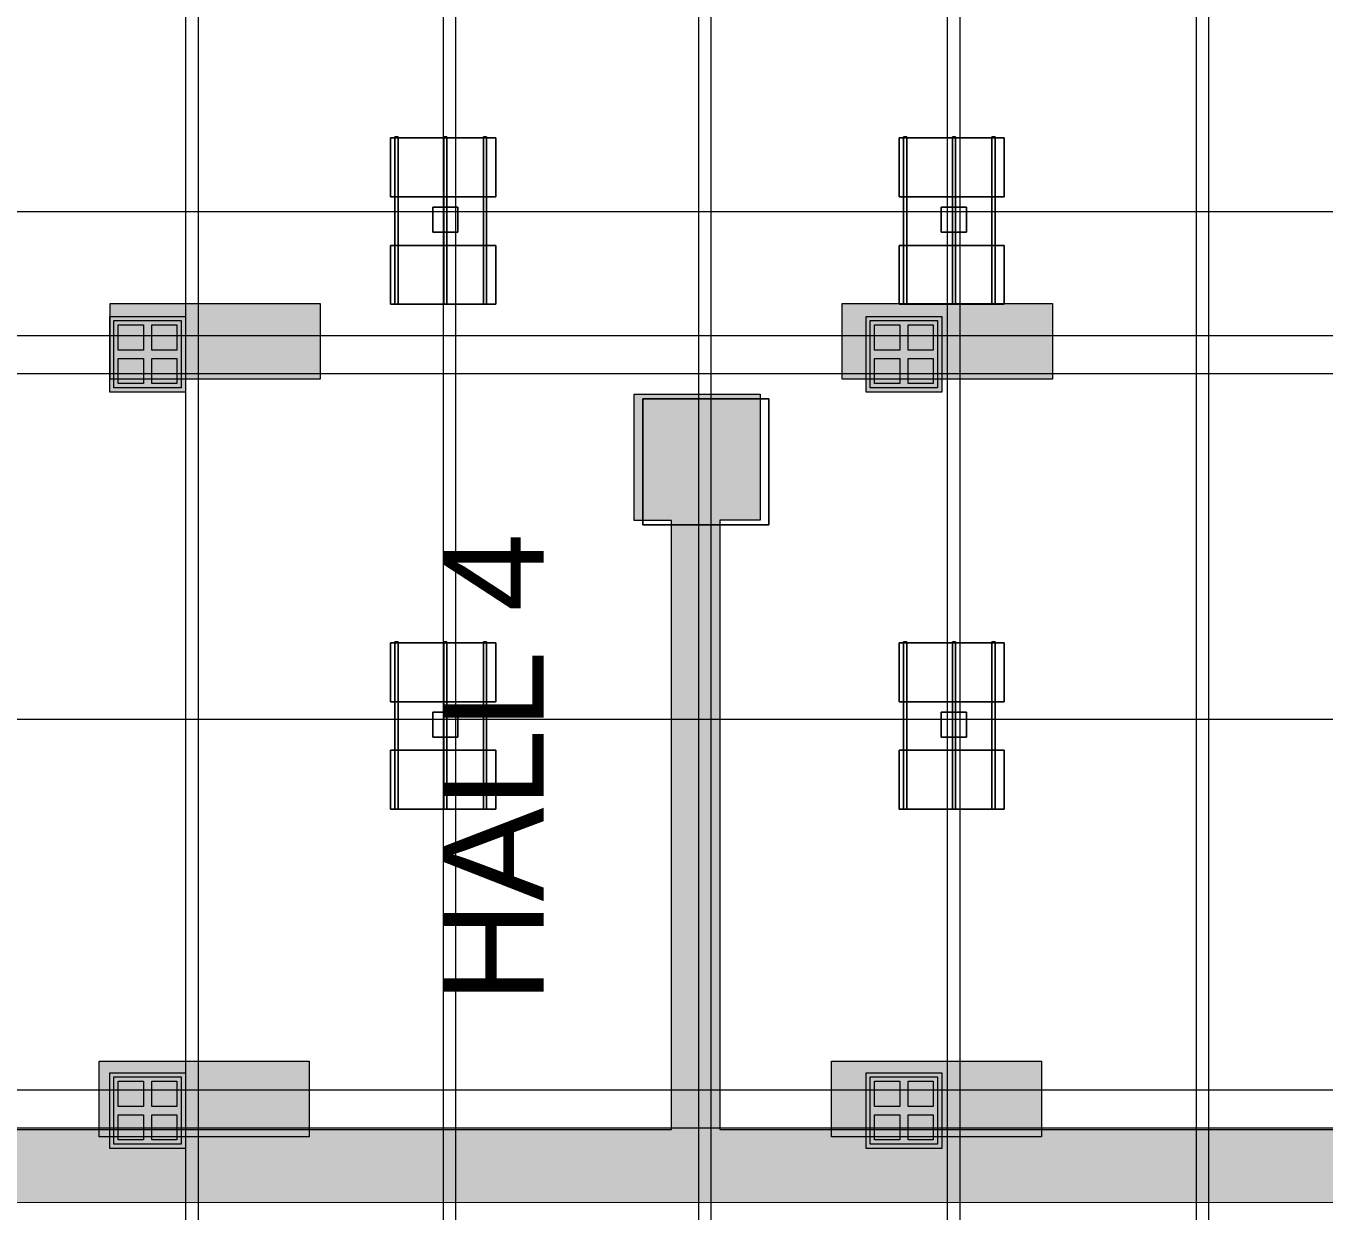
# Model space of a CAD drawing. Header units: inches. Extents: x -10671 to 1761, y -674 to 7170.
# Drawn here: x -8356 to -7738, y 1770 to 2335 of the extents above; entities that cross this region are included whole.
import ezdxf

# ---------------------------------------------------------------- set-up
doc = ezdxf.new("R2010")
doc.units = ezdxf.units.IN
doc.header["$LTSCALE"] = 19.2
doc.header["$MEASUREMENT"] = 0
for name, color, linetype, lineweight, true_color in [('DWG-bldg-utility box', 3, 'Continuous', 18, 0x00ff00), ('Venue-Ceiling-HVAC', 7, 'Continuous', 5, 0xbbbbbb), ('Venue-NO HANG ZONE', 7, 'Continuous', 15, 0xdd0000), ('Venue-Rigging Steel-High', 7, 'Continuous', 5, 0x800000), ('Venue-Rigging Steel-Low', 7, 'Continuous', 5, 0x0000dd)]:
    doc.layers.add(name, color=color, linetype=linetype, lineweight=lineweight, true_color=true_color)
for name, color, linetype, lineweight in [('Venue-Ceiling-Lights', 7, 'Continuous', 5), ('Venue-Ceiling-Lights Circuits', 7, 'Continuous', 5), ('Venue-Floor Pockets', 7, 'Continuous', 5), ('Venue-Text-Room ID', 7, 'Continuous', 5)]:
    doc.layers.add(name, color=color, linetype=linetype, lineweight=lineweight)
doc.styles.add('Arial', font='Arial')

# ---------------------------------------------------------------- blocks, each defined once
blk = doc.blocks.new('FLOORBOX')
at = {"layer": 'Venue-Floor Pockets', "linetype": 'Continuous', "lineweight": 0, "true_color": 0xaaaaaa}
blk.add_hatch(color=253, dxfattribs=at).paths.add_polyline_path([(-18, 18), (18, 18), (18, -18), (-18, -18)])
at = {"layer": 'Venue-Floor Pockets', "linetype": 'Continuous', "lineweight": 0, "true_color": 0xbbbbbb}
blk.add_hatch(color=9, dxfattribs=at).paths.add_polyline_path([(-16, 16), (16, 16), (16, -16), (-16, -16)])
at = {"layer": 'Venue-Floor Pockets', "linetype": 'Continuous', "lineweight": 0, "true_color": 0xdddddd}
for points in [[(-14, 14), (-2, 14), (-2, 2), (-14, 2)], [(2, 14), (14, 14), (14, 2), (2, 2)], [(-14, -2), (-2, -2), (-2, -14), (-14, -14)], [(2, -2), (14, -2), (14, -14), (2, -14)]]:
    blk.add_hatch(color=254, dxfattribs=at).paths.add_polyline_path(points)
at = {"layer": 'Venue-Floor Pockets', "color": 7, "linetype": 'Continuous', "lineweight": 5, "flags": 128}
for points in [[(-18, 18), (18, 18), (18, -18), (-18, -18)], [(-16, 16), (16, 16), (16, -16), (-16, -16)], [(-14, 14), (-2, 14), (-2, 2), (-14, 2)], [(2, 14), (14, 14), (14, 2), (2, 2)], [(-14, -2), (-2, -2), (-2, -14), (-14, -14)], [(2, -2), (14, -2), (14, -14), (2, -14)]]:
    blk.add_lwpolyline(points, close=True, dxfattribs=at)
blk = doc.blocks.new('Group-480-1')
at = {"layer": 'Venue-Ceiling-Lights', "color": 7, "linetype": 'Continuous', "lineweight": 5}
for points in [[(-8182.57, 2202.11, 355.98), (-8182.57, 2202.11, 359.98), (-8182.57, 2230.11, 359.98), (-8182.57, 2230.11, 355.98)], [(-8182.57, 2230.11, 355.98), (-8182.57, 2230.11, 359.98), (-8132.57, 2230.11, 359.98), (-8132.57, 2230.11, 355.98)], [(-8132.57, 2230.11, 359.98), (-8182.57, 2230.11, 359.98), (-8182.57, 2202.11, 359.98), (-8132.57, 2202.11, 359.98)], [(-8132.57, 2202.11, 355.98), (-8182.57, 2202.11, 355.98), (-8182.57, 2230.11, 355.98), (-8132.57, 2230.11, 355.98)], [(-8132.57, 2230.11, 355.98), (-8132.57, 2230.11, 359.98), (-8132.57, 2202.11, 359.98), (-8132.57, 2202.11, 355.98)], [(-8132.57, 2202.11, 355.98), (-8132.57, 2202.11, 359.98), (-8182.57, 2202.11, 359.98), (-8182.57, 2202.11, 355.98)]]:
    blk.add_3dface(points, dxfattribs=at)
blk = doc.blocks.new('Group-481-1')
at = {"layer": 'Venue-Ceiling-Lights', "color": 7, "linetype": 'Continuous', "lineweight": 5}
for points in [[(-8138.42, 2202.11, 360.05), (-8138.42, 2202.11, 361.05), (-8138.42, 2281.7, 361.05), (-8138.42, 2281.7, 360.05)], [(-8138.42, 2281.7, 360.05), (-8138.42, 2281.7, 361.05), (-8136.92, 2281.7, 361.05), (-8136.92, 2281.7, 360.05)], [(-8136.92, 2281.7, 361.05), (-8138.42, 2281.7, 361.05), (-8138.42, 2202.11, 361.05), (-8136.92, 2202.11, 361.05)], [(-8136.92, 2202.11, 360.05), (-8138.42, 2202.11, 360.05), (-8138.42, 2281.7, 360.05), (-8136.92, 2281.7, 360.05)], [(-8136.92, 2281.7, 360.05), (-8136.92, 2281.7, 361.05), (-8136.92, 2202.11, 361.05), (-8136.92, 2202.11, 360.05)], [(-8136.92, 2202.11, 360.05), (-8136.92, 2202.11, 361.05), (-8138.42, 2202.11, 361.05), (-8138.42, 2202.11, 360.05)]]:
    blk.add_3dface(points, dxfattribs=at)
blk = doc.blocks.new('Group-482-1')
at = {"layer": 'Venue-Ceiling-Lights', "color": 7, "linetype": 'Continuous', "lineweight": 5}
for points in [[(-8157.24, 2202.11, 360.05), (-8157.24, 2202.11, 361.05), (-8157.24, 2281.7, 361.05), (-8157.24, 2281.7, 360.05)], [(-8157.24, 2281.7, 360.05), (-8157.24, 2281.7, 361.05), (-8155.74, 2281.7, 361.05), (-8155.74, 2281.7, 360.05)], [(-8155.74, 2281.7, 361.05), (-8157.24, 2281.7, 361.05), (-8157.24, 2202.11, 361.05), (-8155.74, 2202.11, 361.05)], [(-8155.74, 2202.11, 360.05), (-8157.24, 2202.11, 360.05), (-8157.24, 2281.7, 360.05), (-8155.74, 2281.7, 360.05)], [(-8155.74, 2281.7, 360.05), (-8155.74, 2281.7, 361.05), (-8155.74, 2202.11, 361.05), (-8155.74, 2202.11, 360.05)], [(-8155.74, 2202.11, 360.05), (-8155.74, 2202.11, 361.05), (-8157.24, 2202.11, 361.05), (-8157.24, 2202.11, 360.05)]]:
    blk.add_3dface(points, dxfattribs=at)
blk = doc.blocks.new('Group-483-1')
at = {"layer": 'Venue-Ceiling-Lights', "color": 7, "linetype": 'Continuous', "lineweight": 5}
for points in [[(-8180.52, 2202.11, 360.05), (-8180.52, 2202.11, 361.05), (-8180.52, 2281.7, 361.05), (-8180.52, 2281.7, 360.05)], [(-8180.52, 2281.7, 360.05), (-8180.52, 2281.7, 361.05), (-8179.02, 2281.7, 361.05), (-8179.02, 2281.7, 360.05)], [(-8179.02, 2281.7, 361.05), (-8180.52, 2281.7, 361.05), (-8180.52, 2202.11, 361.05), (-8179.02, 2202.11, 361.05)], [(-8179.02, 2202.11, 360.05), (-8180.52, 2202.11, 360.05), (-8180.52, 2281.7, 360.05), (-8179.02, 2281.7, 360.05)], [(-8179.02, 2281.7, 360.05), (-8179.02, 2281.7, 361.05), (-8179.02, 2202.11, 361.05), (-8179.02, 2202.11, 360.05)], [(-8179.02, 2202.11, 360.05), (-8179.02, 2202.11, 361.05), (-8180.52, 2202.11, 361.05), (-8180.52, 2202.11, 360.05)]]:
    blk.add_3dface(points, dxfattribs=at)
blk = doc.blocks.new('Group-484-1')
at = {"layer": 'Venue-Ceiling-Lights', "color": 7, "linetype": 'Continuous', "lineweight": 5}
for points in [[(-8182.57, 2253.26, 355.98), (-8182.57, 2253.26, 359.98), (-8182.57, 2281.26, 359.98), (-8182.57, 2281.26, 355.98)], [(-8182.57, 2281.26, 355.98), (-8182.57, 2281.26, 359.98), (-8132.57, 2281.26, 359.98), (-8132.57, 2281.26, 355.98)], [(-8132.57, 2281.26, 359.98), (-8182.57, 2281.26, 359.98), (-8182.57, 2253.26, 359.98), (-8132.57, 2253.26, 359.98)], [(-8132.57, 2253.26, 355.98), (-8182.57, 2253.26, 355.98), (-8182.57, 2281.26, 355.98), (-8132.57, 2281.26, 355.98)], [(-8132.57, 2281.26, 355.98), (-8132.57, 2281.26, 359.98), (-8132.57, 2253.26, 359.98), (-8132.57, 2253.26, 355.98)], [(-8132.57, 2253.26, 355.98), (-8132.57, 2253.26, 359.98), (-8182.57, 2253.26, 359.98), (-8182.57, 2253.26, 355.98)]]:
    blk.add_3dface(points, dxfattribs=at)
blk = doc.blocks.new('Group-485-1')
at = {"layer": 'Venue-Ceiling-Lights', "color": 7, "linetype": 'Continuous', "lineweight": 5}
for points in [[(-8162.53, 2248.35, 350), (-8162.53, 2248.35, 356), (-8150.53, 2248.35, 356), (-8150.53, 2248.35, 350)], [(-8162.53, 2236.35, 350), (-8162.53, 2236.35, 356), (-8162.53, 2248.35, 356), (-8162.53, 2248.35, 350)], [(-8150.53, 2248.35, 356), (-8162.53, 2248.35, 356), (-8162.53, 2236.35, 356), (-8150.53, 2236.35, 356)], [(-8150.53, 2236.35, 350), (-8162.53, 2236.35, 350), (-8162.53, 2248.35, 350), (-8150.53, 2248.35, 350)], [(-8150.53, 2248.35, 350), (-8150.53, 2248.35, 356), (-8150.53, 2236.35, 356), (-8150.53, 2236.35, 350)], [(-8150.53, 2236.35, 350), (-8150.53, 2236.35, 356), (-8162.53, 2236.35, 356), (-8162.53, 2236.35, 350)]]:
    blk.add_3dface(points, dxfattribs=at)
blk = doc.blocks.new('Group-486-1')
at = {"layer": 'Venue-Ceiling-Lights', "color": 7}
for name in ['Group-484-1', 'Group-483-1', 'Group-482-1', 'Group-481-1', 'Group-480-1']:
    blk.add_blockref(name, (0, 0), dxfattribs=at)
at = {"layer": 'Venue-Ceiling-Lights', "color": 1, "true_color": 0xff0000}
blk.add_blockref('Group-485-1', (0, 0), dxfattribs=at)
blk = doc.blocks.new('Group-487-1')
at = {"layer": 'Venue-Ceiling-Lights', "color": 7, "linetype": 'Continuous', "lineweight": 5}
for points in [[(-8182.57, 1961.75, 355.98), (-8182.57, 1961.75, 359.98), (-8182.57, 1989.75, 359.98), (-8182.57, 1989.75, 355.98)], [(-8182.57, 1989.75, 355.98), (-8182.57, 1989.75, 359.98), (-8132.57, 1989.75, 359.98), (-8132.57, 1989.75, 355.98)], [(-8132.57, 1989.75, 359.98), (-8182.57, 1989.75, 359.98), (-8182.57, 1961.75, 359.98), (-8132.57, 1961.75, 359.98)], [(-8132.57, 1961.75, 355.98), (-8182.57, 1961.75, 355.98), (-8182.57, 1989.75, 355.98), (-8132.57, 1989.75, 355.98)], [(-8132.57, 1989.75, 355.98), (-8132.57, 1989.75, 359.98), (-8132.57, 1961.75, 359.98), (-8132.57, 1961.75, 355.98)], [(-8132.57, 1961.75, 355.98), (-8132.57, 1961.75, 359.98), (-8182.57, 1961.75, 359.98), (-8182.57, 1961.75, 355.98)]]:
    blk.add_3dface(points, dxfattribs=at)
blk = doc.blocks.new('Group-488-1')
at = {"layer": 'Venue-Ceiling-Lights', "color": 7, "linetype": 'Continuous', "lineweight": 5}
for points in [[(-8138.42, 1961.75, 360.05), (-8138.42, 1961.75, 361.05), (-8138.42, 2041.33, 361.05), (-8138.42, 2041.33, 360.05)], [(-8138.42, 2041.33, 360.05), (-8138.42, 2041.33, 361.05), (-8136.92, 2041.33, 361.05), (-8136.92, 2041.33, 360.05)], [(-8136.92, 2041.33, 361.05), (-8138.42, 2041.33, 361.05), (-8138.42, 1961.75, 361.05), (-8136.92, 1961.75, 361.05)], [(-8136.92, 1961.75, 360.05), (-8138.42, 1961.75, 360.05), (-8138.42, 2041.33, 360.05), (-8136.92, 2041.33, 360.05)], [(-8136.92, 2041.33, 360.05), (-8136.92, 2041.33, 361.05), (-8136.92, 1961.75, 361.05), (-8136.92, 1961.75, 360.05)], [(-8136.92, 1961.75, 360.05), (-8136.92, 1961.75, 361.05), (-8138.42, 1961.75, 361.05), (-8138.42, 1961.75, 360.05)]]:
    blk.add_3dface(points, dxfattribs=at)
blk = doc.blocks.new('Group-489-1')
at = {"layer": 'Venue-Ceiling-Lights', "color": 7, "linetype": 'Continuous', "lineweight": 5}
for points in [[(-8157.24, 1961.75, 360.05), (-8157.24, 1961.75, 361.05), (-8157.24, 2041.33, 361.05), (-8157.24, 2041.33, 360.05)], [(-8157.24, 2041.33, 360.05), (-8157.24, 2041.33, 361.05), (-8155.74, 2041.33, 361.05), (-8155.74, 2041.33, 360.05)], [(-8155.74, 2041.33, 361.05), (-8157.24, 2041.33, 361.05), (-8157.24, 1961.75, 361.05), (-8155.74, 1961.75, 361.05)], [(-8155.74, 1961.75, 360.05), (-8157.24, 1961.75, 360.05), (-8157.24, 2041.33, 360.05), (-8155.74, 2041.33, 360.05)], [(-8155.74, 2041.33, 360.05), (-8155.74, 2041.33, 361.05), (-8155.74, 1961.75, 361.05), (-8155.74, 1961.75, 360.05)], [(-8155.74, 1961.75, 360.05), (-8155.74, 1961.75, 361.05), (-8157.24, 1961.75, 361.05), (-8157.24, 1961.75, 360.05)]]:
    blk.add_3dface(points, dxfattribs=at)
blk = doc.blocks.new('Group-490-1')
at = {"layer": 'Venue-Ceiling-Lights', "color": 7, "linetype": 'Continuous', "lineweight": 5}
for points in [[(-8180.52, 1961.75, 360.05), (-8180.52, 1961.75, 361.05), (-8180.52, 2041.33, 361.05), (-8180.52, 2041.33, 360.05)], [(-8180.52, 2041.33, 360.05), (-8180.52, 2041.33, 361.05), (-8179.02, 2041.33, 361.05), (-8179.02, 2041.33, 360.05)], [(-8179.02, 2041.33, 361.05), (-8180.52, 2041.33, 361.05), (-8180.52, 1961.75, 361.05), (-8179.02, 1961.75, 361.05)], [(-8179.02, 1961.75, 360.05), (-8180.52, 1961.75, 360.05), (-8180.52, 2041.33, 360.05), (-8179.02, 2041.33, 360.05)], [(-8179.02, 2041.33, 360.05), (-8179.02, 2041.33, 361.05), (-8179.02, 1961.75, 361.05), (-8179.02, 1961.75, 360.05)], [(-8179.02, 1961.75, 360.05), (-8179.02, 1961.75, 361.05), (-8180.52, 1961.75, 361.05), (-8180.52, 1961.75, 360.05)]]:
    blk.add_3dface(points, dxfattribs=at)
blk = doc.blocks.new('Group-491-1')
at = {"layer": 'Venue-Ceiling-Lights', "color": 7, "linetype": 'Continuous', "lineweight": 5}
for points in [[(-8182.57, 2012.9, 355.98), (-8182.57, 2012.9, 359.98), (-8182.57, 2040.9, 359.98), (-8182.57, 2040.9, 355.98)], [(-8182.57, 2040.9, 355.98), (-8182.57, 2040.9, 359.98), (-8132.57, 2040.9, 359.98), (-8132.57, 2040.9, 355.98)], [(-8132.57, 2040.9, 359.98), (-8182.57, 2040.9, 359.98), (-8182.57, 2012.9, 359.98), (-8132.57, 2012.9, 359.98)], [(-8132.57, 2012.9, 355.98), (-8182.57, 2012.9, 355.98), (-8182.57, 2040.9, 355.98), (-8132.57, 2040.9, 355.98)], [(-8132.57, 2040.9, 355.98), (-8132.57, 2040.9, 359.98), (-8132.57, 2012.9, 359.98), (-8132.57, 2012.9, 355.98)], [(-8132.57, 2012.9, 355.98), (-8132.57, 2012.9, 359.98), (-8182.57, 2012.9, 359.98), (-8182.57, 2012.9, 355.98)]]:
    blk.add_3dface(points, dxfattribs=at)
blk = doc.blocks.new('Group-492-1')
at = {"layer": 'Venue-Ceiling-Lights', "color": 7, "linetype": 'Continuous', "lineweight": 5}
for points in [[(-8162.53, 2007.98, 350), (-8162.53, 2007.98, 356), (-8150.53, 2007.98, 356), (-8150.53, 2007.98, 350)], [(-8162.53, 1995.98, 350), (-8162.53, 1995.98, 356), (-8162.53, 2007.98, 356), (-8162.53, 2007.98, 350)], [(-8150.53, 2007.98, 356), (-8162.53, 2007.98, 356), (-8162.53, 1995.98, 356), (-8150.53, 1995.98, 356)], [(-8150.53, 1995.98, 350), (-8162.53, 1995.98, 350), (-8162.53, 2007.98, 350), (-8150.53, 2007.98, 350)], [(-8150.53, 2007.98, 350), (-8150.53, 2007.98, 356), (-8150.53, 1995.98, 356), (-8150.53, 1995.98, 350)], [(-8150.53, 1995.98, 350), (-8150.53, 1995.98, 356), (-8162.53, 1995.98, 356), (-8162.53, 1995.98, 350)]]:
    blk.add_3dface(points, dxfattribs=at)
blk = doc.blocks.new('Group-493-1')
at = {"layer": 'Venue-Ceiling-Lights', "color": 7}
for name in ['Group-491-1', 'Group-490-1', 'Group-489-1', 'Group-488-1', 'Group-487-1']:
    blk.add_blockref(name, (0, 0), dxfattribs=at)
at = {"layer": 'Venue-Ceiling-Lights', "color": 1, "true_color": 0xff0000}
blk.add_blockref('Group-492-1', (0, 0), dxfattribs=at)
blk = doc.blocks.new('Group-585-1')
at = {"layer": 'Venue-Ceiling-Lights', "color": 7, "linetype": 'Continuous', "lineweight": 5}
for points in [[(-7940.49, 2202.11, 355.98), (-7940.49, 2202.11, 359.98), (-7940.49, 2230.11, 359.98), (-7940.49, 2230.11, 355.98)], [(-7940.49, 2230.11, 355.98), (-7940.49, 2230.11, 359.98), (-7890.49, 2230.11, 359.98), (-7890.49, 2230.11, 355.98)], [(-7890.49, 2230.11, 359.98), (-7940.49, 2230.11, 359.98), (-7940.49, 2202.11, 359.98), (-7890.49, 2202.11, 359.98)], [(-7890.49, 2202.11, 355.98), (-7940.49, 2202.11, 355.98), (-7940.49, 2230.11, 355.98), (-7890.49, 2230.11, 355.98)], [(-7890.49, 2230.11, 355.98), (-7890.49, 2230.11, 359.98), (-7890.49, 2202.11, 359.98), (-7890.49, 2202.11, 355.98)], [(-7890.49, 2202.11, 355.98), (-7890.49, 2202.11, 359.98), (-7940.49, 2202.11, 359.98), (-7940.49, 2202.11, 355.98)]]:
    blk.add_3dface(points, dxfattribs=at)
blk = doc.blocks.new('Group-586-1')
at = {"layer": 'Venue-Ceiling-Lights', "color": 7, "linetype": 'Continuous', "lineweight": 5}
for points in [[(-7896.34, 2202.11, 360.05), (-7896.34, 2202.11, 361.05), (-7896.34, 2281.7, 361.05), (-7896.34, 2281.7, 360.05)], [(-7896.34, 2281.7, 360.05), (-7896.34, 2281.7, 361.05), (-7894.84, 2281.7, 361.05), (-7894.84, 2281.7, 360.05)], [(-7894.84, 2281.7, 361.05), (-7896.34, 2281.7, 361.05), (-7896.34, 2202.11, 361.05), (-7894.84, 2202.11, 361.05)], [(-7894.84, 2202.11, 360.05), (-7896.34, 2202.11, 360.05), (-7896.34, 2281.7, 360.05), (-7894.84, 2281.7, 360.05)], [(-7894.84, 2281.7, 360.05), (-7894.84, 2281.7, 361.05), (-7894.84, 2202.11, 361.05), (-7894.84, 2202.11, 360.05)], [(-7894.84, 2202.11, 360.05), (-7894.84, 2202.11, 361.05), (-7896.34, 2202.11, 361.05), (-7896.34, 2202.11, 360.05)]]:
    blk.add_3dface(points, dxfattribs=at)
blk = doc.blocks.new('Group-587-1')
at = {"layer": 'Venue-Ceiling-Lights', "color": 7, "linetype": 'Continuous', "lineweight": 5}
for points in [[(-7915.16, 2202.11, 360.05), (-7915.16, 2202.11, 361.05), (-7915.16, 2281.7, 361.05), (-7915.16, 2281.7, 360.05)], [(-7915.16, 2281.7, 360.05), (-7915.16, 2281.7, 361.05), (-7913.66, 2281.7, 361.05), (-7913.66, 2281.7, 360.05)], [(-7913.66, 2281.7, 361.05), (-7915.16, 2281.7, 361.05), (-7915.16, 2202.11, 361.05), (-7913.66, 2202.11, 361.05)], [(-7913.66, 2202.11, 360.05), (-7915.16, 2202.11, 360.05), (-7915.16, 2281.7, 360.05), (-7913.66, 2281.7, 360.05)], [(-7913.66, 2281.7, 360.05), (-7913.66, 2281.7, 361.05), (-7913.66, 2202.11, 361.05), (-7913.66, 2202.11, 360.05)], [(-7913.66, 2202.11, 360.05), (-7913.66, 2202.11, 361.05), (-7915.16, 2202.11, 361.05), (-7915.16, 2202.11, 360.05)]]:
    blk.add_3dface(points, dxfattribs=at)
blk = doc.blocks.new('Group-588-1')
at = {"layer": 'Venue-Ceiling-Lights', "color": 7, "linetype": 'Continuous', "lineweight": 5}
for points in [[(-7938.43, 2202.11, 360.05), (-7938.43, 2202.11, 361.05), (-7938.43, 2281.7, 361.05), (-7938.43, 2281.7, 360.05)], [(-7938.43, 2281.7, 360.05), (-7938.43, 2281.7, 361.05), (-7936.93, 2281.7, 361.05), (-7936.93, 2281.7, 360.05)], [(-7936.93, 2281.7, 361.05), (-7938.43, 2281.7, 361.05), (-7938.43, 2202.11, 361.05), (-7936.93, 2202.11, 361.05)], [(-7936.93, 2202.11, 360.05), (-7938.43, 2202.11, 360.05), (-7938.43, 2281.7, 360.05), (-7936.93, 2281.7, 360.05)], [(-7936.93, 2281.7, 360.05), (-7936.93, 2281.7, 361.05), (-7936.93, 2202.11, 361.05), (-7936.93, 2202.11, 360.05)], [(-7936.93, 2202.11, 360.05), (-7936.93, 2202.11, 361.05), (-7938.43, 2202.11, 361.05), (-7938.43, 2202.11, 360.05)]]:
    blk.add_3dface(points, dxfattribs=at)
blk = doc.blocks.new('Group-589-1')
at = {"layer": 'Venue-Ceiling-Lights', "color": 7, "linetype": 'Continuous', "lineweight": 5}
for points in [[(-7940.49, 2253.26, 355.98), (-7940.49, 2253.26, 359.98), (-7940.49, 2281.26, 359.98), (-7940.49, 2281.26, 355.98)], [(-7940.49, 2281.26, 355.98), (-7940.49, 2281.26, 359.98), (-7890.49, 2281.26, 359.98), (-7890.49, 2281.26, 355.98)], [(-7890.49, 2281.26, 359.98), (-7940.49, 2281.26, 359.98), (-7940.49, 2253.26, 359.98), (-7890.49, 2253.26, 359.98)], [(-7890.49, 2253.26, 355.98), (-7940.49, 2253.26, 355.98), (-7940.49, 2281.26, 355.98), (-7890.49, 2281.26, 355.98)], [(-7890.49, 2281.26, 355.98), (-7890.49, 2281.26, 359.98), (-7890.49, 2253.26, 359.98), (-7890.49, 2253.26, 355.98)], [(-7890.49, 2253.26, 355.98), (-7890.49, 2253.26, 359.98), (-7940.49, 2253.26, 359.98), (-7940.49, 2253.26, 355.98)]]:
    blk.add_3dface(points, dxfattribs=at)
blk = doc.blocks.new('Group-590-1')
at = {"layer": 'Venue-Ceiling-Lights', "color": 7, "linetype": 'Continuous', "lineweight": 5}
for points in [[(-7920.44, 2248.35, 350), (-7920.44, 2248.35, 356), (-7908.44, 2248.35, 356), (-7908.44, 2248.35, 350)], [(-7920.44, 2236.35, 350), (-7920.44, 2236.35, 356), (-7920.44, 2248.35, 356), (-7920.44, 2248.35, 350)], [(-7908.44, 2248.35, 356), (-7920.44, 2248.35, 356), (-7920.44, 2236.35, 356), (-7908.44, 2236.35, 356)], [(-7908.44, 2236.35, 350), (-7920.44, 2236.35, 350), (-7920.44, 2248.35, 350), (-7908.44, 2248.35, 350)], [(-7908.44, 2248.35, 350), (-7908.44, 2248.35, 356), (-7908.44, 2236.35, 356), (-7908.44, 2236.35, 350)], [(-7908.44, 2236.35, 350), (-7908.44, 2236.35, 356), (-7920.44, 2236.35, 356), (-7920.44, 2236.35, 350)]]:
    blk.add_3dface(points, dxfattribs=at)
blk = doc.blocks.new('Group-591-1')
at = {"layer": 'Venue-Ceiling-Lights', "color": 7}
for name in ['Group-589-1', 'Group-588-1', 'Group-587-1', 'Group-586-1', 'Group-585-1']:
    blk.add_blockref(name, (0, 0), dxfattribs=at)
at = {"layer": 'Venue-Ceiling-Lights', "color": 1, "true_color": 0xff0000}
blk.add_blockref('Group-590-1', (0, 0), dxfattribs=at)
blk = doc.blocks.new('Group-592-1')
at = {"layer": 'Venue-Ceiling-Lights', "color": 7, "linetype": 'Continuous', "lineweight": 5}
for points in [[(-7940.49, 1961.75, 355.98), (-7940.49, 1961.75, 359.98), (-7940.49, 1989.75, 359.98), (-7940.49, 1989.75, 355.98)], [(-7940.49, 1989.75, 355.98), (-7940.49, 1989.75, 359.98), (-7890.49, 1989.75, 359.98), (-7890.49, 1989.75, 355.98)], [(-7890.49, 1989.75, 359.98), (-7940.49, 1989.75, 359.98), (-7940.49, 1961.75, 359.98), (-7890.49, 1961.75, 359.98)], [(-7890.49, 1961.75, 355.98), (-7940.49, 1961.75, 355.98), (-7940.49, 1989.75, 355.98), (-7890.49, 1989.75, 355.98)], [(-7890.49, 1989.75, 355.98), (-7890.49, 1989.75, 359.98), (-7890.49, 1961.75, 359.98), (-7890.49, 1961.75, 355.98)], [(-7890.49, 1961.75, 355.98), (-7890.49, 1961.75, 359.98), (-7940.49, 1961.75, 359.98), (-7940.49, 1961.75, 355.98)]]:
    blk.add_3dface(points, dxfattribs=at)
blk = doc.blocks.new('Group-593-1')
at = {"layer": 'Venue-Ceiling-Lights', "color": 7, "linetype": 'Continuous', "lineweight": 5}
for points in [[(-7896.34, 1961.75, 360.05), (-7896.34, 1961.75, 361.05), (-7896.34, 2041.33, 361.05), (-7896.34, 2041.33, 360.05)], [(-7896.34, 2041.33, 360.05), (-7896.34, 2041.33, 361.05), (-7894.84, 2041.33, 361.05), (-7894.84, 2041.33, 360.05)], [(-7894.84, 2041.33, 361.05), (-7896.34, 2041.33, 361.05), (-7896.34, 1961.75, 361.05), (-7894.84, 1961.75, 361.05)], [(-7894.84, 1961.75, 360.05), (-7896.34, 1961.75, 360.05), (-7896.34, 2041.33, 360.05), (-7894.84, 2041.33, 360.05)], [(-7894.84, 2041.33, 360.05), (-7894.84, 2041.33, 361.05), (-7894.84, 1961.75, 361.05), (-7894.84, 1961.75, 360.05)], [(-7894.84, 1961.75, 360.05), (-7894.84, 1961.75, 361.05), (-7896.34, 1961.75, 361.05), (-7896.34, 1961.75, 360.05)]]:
    blk.add_3dface(points, dxfattribs=at)
blk = doc.blocks.new('Group-594-1')
at = {"layer": 'Venue-Ceiling-Lights', "color": 7, "linetype": 'Continuous', "lineweight": 5}
for points in [[(-7915.16, 1961.75, 360.05), (-7915.16, 1961.75, 361.05), (-7915.16, 2041.33, 361.05), (-7915.16, 2041.33, 360.05)], [(-7915.16, 2041.33, 360.05), (-7915.16, 2041.33, 361.05), (-7913.66, 2041.33, 361.05), (-7913.66, 2041.33, 360.05)], [(-7913.66, 2041.33, 361.05), (-7915.16, 2041.33, 361.05), (-7915.16, 1961.75, 361.05), (-7913.66, 1961.75, 361.05)], [(-7913.66, 1961.75, 360.05), (-7915.16, 1961.75, 360.05), (-7915.16, 2041.33, 360.05), (-7913.66, 2041.33, 360.05)], [(-7913.66, 2041.33, 360.05), (-7913.66, 2041.33, 361.05), (-7913.66, 1961.75, 361.05), (-7913.66, 1961.75, 360.05)], [(-7913.66, 1961.75, 360.05), (-7913.66, 1961.75, 361.05), (-7915.16, 1961.75, 361.05), (-7915.16, 1961.75, 360.05)]]:
    blk.add_3dface(points, dxfattribs=at)
blk = doc.blocks.new('Group-595-1')
at = {"layer": 'Venue-Ceiling-Lights', "color": 7, "linetype": 'Continuous', "lineweight": 5}
for points in [[(-7938.43, 1961.75, 360.05), (-7938.43, 1961.75, 361.05), (-7938.43, 2041.33, 361.05), (-7938.43, 2041.33, 360.05)], [(-7938.43, 2041.33, 360.05), (-7938.43, 2041.33, 361.05), (-7936.93, 2041.33, 361.05), (-7936.93, 2041.33, 360.05)], [(-7936.93, 2041.33, 361.05), (-7938.43, 2041.33, 361.05), (-7938.43, 1961.75, 361.05), (-7936.93, 1961.75, 361.05)], [(-7936.93, 1961.75, 360.05), (-7938.43, 1961.75, 360.05), (-7938.43, 2041.33, 360.05), (-7936.93, 2041.33, 360.05)], [(-7936.93, 2041.33, 360.05), (-7936.93, 2041.33, 361.05), (-7936.93, 1961.75, 361.05), (-7936.93, 1961.75, 360.05)], [(-7936.93, 1961.75, 360.05), (-7936.93, 1961.75, 361.05), (-7938.43, 1961.75, 361.05), (-7938.43, 1961.75, 360.05)]]:
    blk.add_3dface(points, dxfattribs=at)
blk = doc.blocks.new('Group-596-1')
at = {"layer": 'Venue-Ceiling-Lights', "color": 7, "linetype": 'Continuous', "lineweight": 5}
for points in [[(-7940.49, 2012.9, 355.98), (-7940.49, 2012.9, 359.98), (-7940.49, 2040.9, 359.98), (-7940.49, 2040.9, 355.98)], [(-7940.49, 2040.9, 355.98), (-7940.49, 2040.9, 359.98), (-7890.49, 2040.9, 359.98), (-7890.49, 2040.9, 355.98)], [(-7890.49, 2040.9, 359.98), (-7940.49, 2040.9, 359.98), (-7940.49, 2012.9, 359.98), (-7890.49, 2012.9, 359.98)], [(-7890.49, 2012.9, 355.98), (-7940.49, 2012.9, 355.98), (-7940.49, 2040.9, 355.98), (-7890.49, 2040.9, 355.98)], [(-7890.49, 2040.9, 355.98), (-7890.49, 2040.9, 359.98), (-7890.49, 2012.9, 359.98), (-7890.49, 2012.9, 355.98)], [(-7890.49, 2012.9, 355.98), (-7890.49, 2012.9, 359.98), (-7940.49, 2012.9, 359.98), (-7940.49, 2012.9, 355.98)]]:
    blk.add_3dface(points, dxfattribs=at)
blk = doc.blocks.new('Group-597-1')
at = {"layer": 'Venue-Ceiling-Lights', "color": 7, "linetype": 'Continuous', "lineweight": 5}
for points in [[(-7920.44, 2007.98, 350), (-7920.44, 2007.98, 356), (-7908.44, 2007.98, 356), (-7908.44, 2007.98, 350)], [(-7920.44, 1995.98, 350), (-7920.44, 1995.98, 356), (-7920.44, 2007.98, 356), (-7920.44, 2007.98, 350)], [(-7908.44, 2007.98, 356), (-7920.44, 2007.98, 356), (-7920.44, 1995.98, 356), (-7908.44, 1995.98, 356)], [(-7908.44, 1995.98, 350), (-7920.44, 1995.98, 350), (-7920.44, 2007.98, 350), (-7908.44, 2007.98, 350)], [(-7908.44, 2007.98, 350), (-7908.44, 2007.98, 356), (-7908.44, 1995.98, 356), (-7908.44, 1995.98, 350)], [(-7908.44, 1995.98, 350), (-7908.44, 1995.98, 356), (-7920.44, 1995.98, 356), (-7920.44, 1995.98, 350)]]:
    blk.add_3dface(points, dxfattribs=at)
blk = doc.blocks.new('Group-598-1')
at = {"layer": 'Venue-Ceiling-Lights', "color": 7}
for name in ['Group-596-1', 'Group-595-1', 'Group-594-1', 'Group-593-1', 'Group-592-1']:
    blk.add_blockref(name, (0, 0), dxfattribs=at)
at = {"layer": 'Venue-Ceiling-Lights', "color": 1, "true_color": 0xff0000}
blk.add_blockref('Group-597-1', (0, 0), dxfattribs=at)
blk = doc.blocks.new('Group-1327-1')
at = {"layer": 'Venue-Ceiling-HVAC'}
for points in [[(-8062.54, 2097.08, 360.05), (-8062.54, 2097.08, 390.05), (-8062.54, 2157.08, 390.05), (-8062.54, 2157.08, 360.05)], [(-8062.54, 2157.08, 360.05), (-8062.54, 2157.08, 390.05), (-8002.54, 2157.08, 390.05), (-8002.54, 2157.08, 360.05)], [(-8062.54, 2097.08, 360.05), (-8062.54, 2157.08, 360.05), (-8002.54, 2157.08, 360.05), (-8002.54, 2097.08, 360.05)], [(-8062.54, 2097.08, 390.05), (-8062.54, 2157.08, 390.05), (-8002.54, 2157.08, 390.05), (-8002.54, 2097.08, 390.05)], [(-8002.54, 2157.08, 360.05), (-8002.54, 2157.08, 390.05), (-8002.54, 2097.08, 390.05), (-8002.54, 2097.08, 360.05)], [(-8002.54, 2097.08, 360.05), (-8002.54, 2097.08, 390.05), (-8062.54, 2097.08, 390.05), (-8062.54, 2097.08, 360.05)]]:
    blk.add_3dface(points, dxfattribs=at)
blk = doc.blocks.new('Group-1331-1')
at = {"layer": 'Venue-Ceiling-HVAC'}
blk.add_blockref('Group-1327-1', (0, 0), dxfattribs=at)

msp = doc.modelspace()

# ---------------------------------------------------------------- hatches: boundary and pattern name
at = {"layer": 'Venue-Ceiling-HVAC', "linetype": 'Continuous', "lineweight": 0, "true_color": 0xbbbbbb}
msp.add_hatch(color=9, dxfattribs=at).paths.add_polyline_path([(-9134.1, 1774.24), (-9134.5, 2099.56), (-9151.65, 2099.56), (-9151.65, 2159.52), (-9091.65, 2159.52), (-9091.65, 2099.55), (-9110.09, 2099.55), (-9110.09, 1809.35), (-8600.43, 1809.35), (-8600.43, 2098.45), (-8618.05, 2098.45), (-8618.05, 2158.4), (-8558.01, 2158.4), (-8558.01, 2098.45), (-8577.42, 2098.45), (-8577.42, 1809.34), (-8048.86, 1809.34), (-8048.86, 2099.11), (-8066.67, 2099.11), (-8066.67, 2159.34), (-8006.73, 2159.31), (-8006.73, 2099.31), (-8025.87, 2099.31), (-8025.87, 1809.33), (-7495.97, 1809.33), (-7495.97, 2099.58), (-7513.98, 2099.58), (-7513.98, 2159.73), (-7453.99, 2159.73), (-7453.99, 2099.58), (-7472.95, 2099.58), (-7472.95, 1809.26), (-6960.42, 1809.25), (-6960.52, 2097.23), (-6979.44, 2097.24), (-6979.34, 2157.18), (-6919.39, 2157.18), (-6919.39, 2097.27), (-6937.54, 2097.27), (-6937.47, 1808.82), (-6449.6, 1809.69), (-6449.6, 2099.72), (-6468.09, 2099.72), (-6468.09, 2160.15), (-6408.1, 2160.15), (-6408.1, 2099.72), (-6426.61, 2099.72), (-6426.55, 1809.87), (-6301.72, 1810.16), (-6301.78, 1774.83)])
at = {"layer": 'Venue-NO HANG ZONE', "linetype": 'Continuous', "lineweight": 0}
for points in [[(-8316.1, 2166.48), (-8316.1, 2202.48), (-8216.1, 2202.48), (-8216.1, 2166.48)], [(-7967.57, 2166.48), (-7967.57, 2202.48), (-7867.57, 2202.48), (-7867.57, 2166.48)], [(-8321.31, 1805.74), (-8321.31, 1841.74), (-8221.31, 1841.74), (-8221.31, 1805.74)], [(-7972.78, 1805.74), (-7972.78, 1841.74), (-7872.78, 1841.74), (-7872.78, 1805.74)]]:
    msp.add_hatch(color=7, dxfattribs=at).paths.add_polyline_path(points)

# ---------------------------------------------------------------- linework, layer by layer
at = {"layer": 'Venue-Ceiling-HVAC', "flags": 128}
for points in [[(-8577.42, 1809.34), (-8048.86, 1809.34), (-8048.86, 2099.11), (-8066.67, 2099.11), (-8066.67, 2159.34), (-8006.73, 2159.31), (-8006.73, 2099.31), (-8025.87, 2099.31), (-8025.87, 1809.33), (-7495.97, 1809.33)], [(-6301.78, 1774.83), (-9134.1, 1774.24)]]:
    msp.add_lwpolyline(points, dxfattribs=at)
at = {"layer": 'Venue-Ceiling-Lights Circuits', "color": 7, "linetype": 'Continuous', "lineweight": 5}
for p, q in [((-9940.79, 2246.17), (-6227.6, 2246.17)), ((-9940.79, 2004.66), (-6216.64, 2004.66))]:
    msp.add_line(p, q, dxfattribs=at)
at = {"layer": 'Venue-NO HANG ZONE', "flags": 128}
for points in [[(-8316.1, 2166.48), (-8316.1, 2202.48), (-8216.1, 2202.48), (-8216.1, 2166.48)], [(-7967.57, 2166.48), (-7967.57, 2202.48), (-7867.57, 2202.48), (-7867.57, 2166.48)], [(-8321.31, 1805.74), (-8321.31, 1841.74), (-8221.31, 1841.74), (-8221.31, 1805.74)], [(-7972.78, 1805.74), (-7972.78, 1841.74), (-7872.78, 1841.74), (-7872.78, 1805.74)]]:
    msp.add_lwpolyline(points, close=True, dxfattribs=at)
at = {"layer": 'Venue-Rigging Steel-High'}
for p, q in [((-8280.02, 259.52), (-8280.02, 3975.62)), ((-8274.02, 259.52), (-8274.02, 3975.62)), ((-8157.48, 259.52), (-8157.48, 3975.62)), ((-8151.48, 259.52), (-8151.48, 3975.62)), ((-8035.94, 259.52), (-8035.94, 3975.62)), ((-8029.94, 259.52), (-8029.94, 3975.62)), ((-7917.44, 259.52), (-7917.44, 3975.62)), ((-7911.44, 259.52), (-7911.44, 3975.62)), ((-7799.03, 259.52), (-7799.03, 3975.62)), ((-7793.03, 259.52), (-7793.03, 3975.62))]:
    msp.add_line(p, q, dxfattribs=at)
at = {"layer": 'Venue-Rigging Steel-Low'}
for p, q in [((-6848.73, 2186.97), (-9347.48, 2186.97)), ((-6848.73, 2168.97), (-9347.48, 2168.97)), ((-6848.73, 1827.98), (-9347.48, 1827.98)), ((-6848.73, 1809.98), (-9347.48, 1809.98))]:
    msp.add_line(p, q, dxfattribs=at)

# ---------------------------------------------------------------- block references
at = {"layer": 'DWG-bldg-utility box', "rotation": 90}
for p in [(-8298.26, 2178.29), (-7938.26, 2178.29), (-8298.26, 1818.29), (-7938.26, 1818.29)]:
    msp.add_blockref('FLOORBOX', p, dxfattribs=at)
at = {"layer": 'Venue-Ceiling-HVAC'}
msp.add_blockref('Group-1331-1', (0, 0), dxfattribs=at)
at = {"layer": 'Venue-Ceiling-Lights', "color": 7}
for name in ['Group-486-1', 'Group-591-1', 'Group-493-1', 'Group-598-1']:
    msp.add_blockref(name, (0, 0), dxfattribs=at)

# ---------------------------------------------------------------- texts
at = {"layer": 'Venue-Text-Room ID', "insert": (-8133.77, 1981.21), "char_height": 48, "attachment_point": 5, "rotation": 90, "line_spacing_factor": 0.970891, "style": 'Arial'}
msp.add_mtext('HALL 4', dxfattribs=at)

doc.saveas('drawing.dxf')
